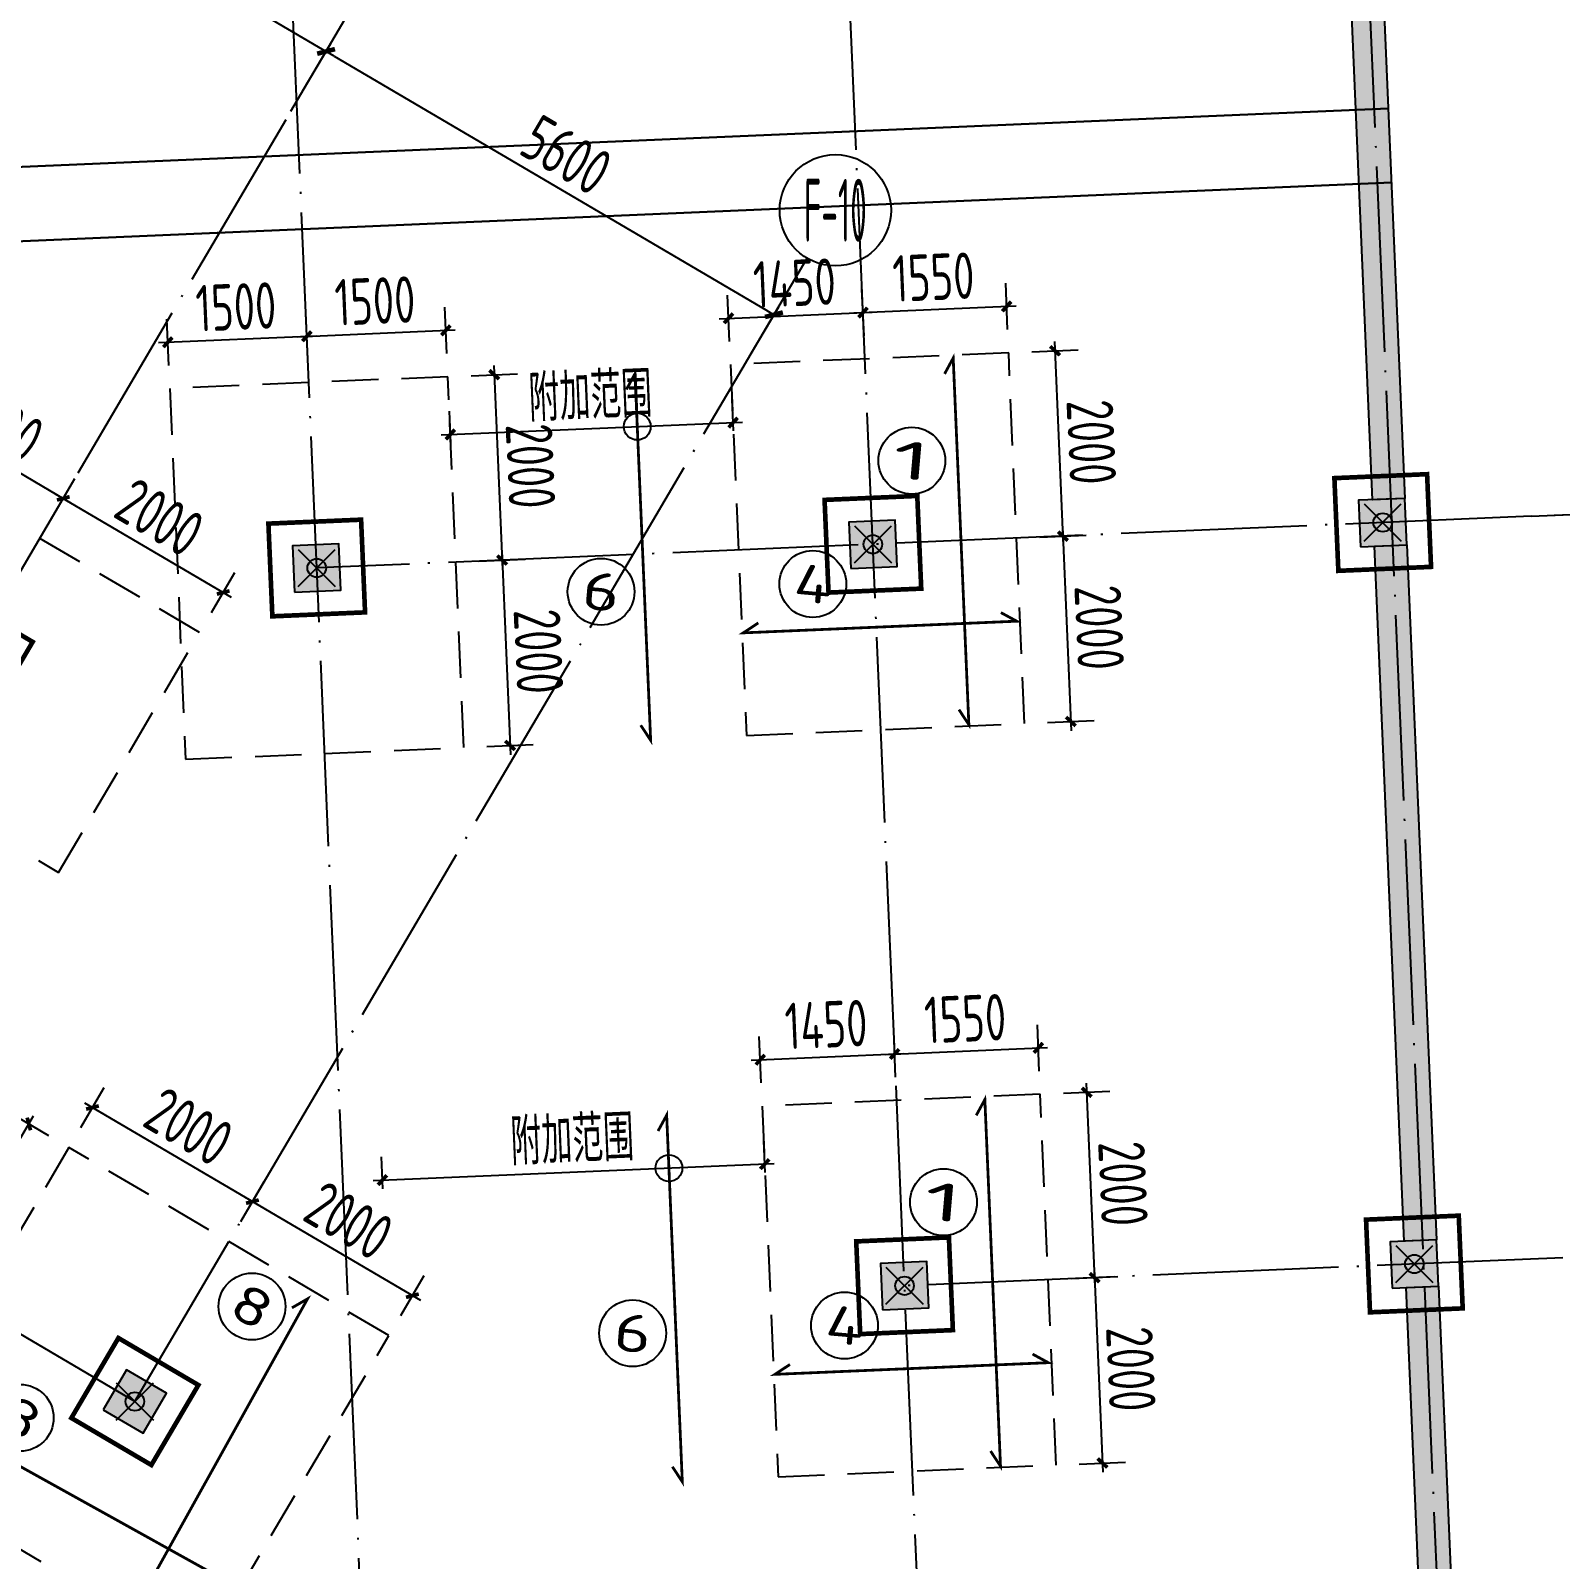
# Model space of a CAD drawing. Extents: x -57409 to 252654, y -8259 to 229119.
# Drawn here: x 202071 to 218560, y 89177 to 105656 of the extents above; entities that cross this region are included whole.
import ezdxf
from ezdxf.enums import TextEntityAlignment as Align

# ---------------------------------------------------------------- set-up
doc = ezdxf.new("R2010")
doc.units = 0
doc.header["$LTSCALE"] = 100
doc.header["$PDMODE"] = 35
doc.header["$PDSIZE"] = 200
doc.linetypes.add('DASHED', pattern=[0.75, 0.5, -0.25])
doc.linetypes.add('DOTE', pattern=[2.42, 2, -0.2, 0.02, -0.2])
doc.layers.get('0').update_dxf_attribs({"linetype": 'CONTINUOUS'})
doc.layers.get('Defpoints').update_dxf_attribs({"linetype": 'CONTINUOUS'})
for name, color, linetype in [('B-TEXT', 3, 'CONTINUOUS'), ('codim', 7, 'CONTINUOUS'), ('COLU', 7, 'CONTINUOUS'), ('CT', 2, 'CONTINUOUS'), ('dote', 253, 'DOTE'), ('h填实-柱墙', 254, 'CONTINUOUS'), ('WALL', 3, 'CONTINUOUS'), ('Z-AXIS', 3, 'CONTINUOUS'), ('Z-TEXT', 2, 'CONTINUOUS'), ('z柱下板带', 140, 'CONTINUOUS'), ('z柱下板带1', 60, 'CONTINUOUS'), ('板底钢筋', 24, 'CONTINUOUS')]:
    doc.layers.add(name, color=color, linetype=linetype)
doc.layers.add('重心计算', color=7, linetype='CONTINUOUS', plot=False)
doc.styles.add('_TCH_AXIS', font='tssdeng.shx', dxfattribs={"width": 0.7, "bigfont": 'tssdchn.shx'})
doc.styles.add('COMPLEX', font='tssdeng.shx', dxfattribs={"width": 0.7, "bigfont": 'tssdchn.shx'})
doc.styles.add('Jgcad-DIM', font='tssdeng.shx', dxfattribs={"width": 0.7, "bigfont": 'tssdchn.shx'})
doc.styles.add('TSSD_Dimension', font='tssdeng.shx', dxfattribs={"width": 0.7})
doc.dimstyles.new('TSSD_100_100$0', dxfattribs={"dimtxt": 300, "dimasz": 100, "dimexe": 100, "dimexo": 250, "dimgap": 100, "dimtad": 1, "dimdec": 0, "dimzin": 0, "dimdsep": 46, "dimtxsty": 'TSSD_Dimension', "dimblk": '_tsdbk', "dimblk1": '_tsdbk', "dimblk2": '_tsdbk', "dimsah": 1, "dimcen": 0, "dimdle": 100, "dimclrt": 7, "dimadec": 0, "dimazin": 0, "dimtfac": 1, "dimtdec": 0, "dimtix": 1, "dimtmove": 2, "dimatfit": 3, "dimldrblk": '_tsdbk', "dimfxl": 1, "dimtolj": 1, "dimtzin": 0, "dimarcsym": 0})

# ---------------------------------------------------------------- blocks, each defined once
blk = doc.blocks.new('_tsdbk')
blk.add_line((-1, 0), (0, 0))
at = {"const_width": 0.5}
blk.add_lwpolyline([(-0.7, -0.7), (0.7, 0.7)], dxfattribs=at)
blk = doc.blocks.new('*D57')
at = {"layer": 'Defpoints', "color": 0}
for p in [(218243, 100422), (219371, 100470), (218584, 92430)]:
    blk.add_point(p, dxfattribs=at)
at = {"layer": 'Z-AXIS', "color": 0, "lineweight": -2}
for p, q in [((218493, 100433), (219471, 100475)), ((219708, 92578), (219375, 100371)), ((218834, 92440), (219812, 92482))]:
    blk.add_line(p, q, dxfattribs=at)
at = {"layer": 'Z-AXIS', "color": 0, "lineweight": -2, "xscale": 100, "yscale": 100, "zscale": 100}
for p, rotation in [((219371, 100470), 92.44398534450973), ((219712, 92478), 272.4439853445098)]:
    blk.add_blockref('_tsdbk', p, dxfattribs=dict(at, rotation=rotation))
at = {"layer": 'Z-AXIS', "color": 7, "insert": (219891, 96489), "char_height": 500, "attachment_point": 5, "rotation": 272.444, "style": 'TSSD_Dimension'}
blk.add_mtext('\\A1;8000', dxfattribs=at)
blk = doc.blocks.new('*D58')
at = {"layer": 'Defpoints', "color": 0}
for p in [(217902, 108415), (219030, 108463), (218243, 100422)]:
    blk.add_point(p, dxfattribs=at)
at = {"layer": 'Z-AXIS', "color": 0, "lineweight": -2}
for p, q in [((218152, 108426), (219130, 108467)), ((219367, 100570), (219034, 108363)), ((218493, 100433), (219471, 100475))]:
    blk.add_line(p, q, dxfattribs=at)
at = {"layer": 'Z-AXIS', "color": 0, "lineweight": -2, "xscale": 100, "yscale": 100, "zscale": 100}
for p, rotation in [((219030, 108463), 92.44398534450973), ((219371, 100470), 272.4439853445098)]:
    blk.add_blockref('_tsdbk', p, dxfattribs=dict(at, rotation=rotation))
at = {"layer": 'Z-AXIS', "color": 7, "insert": (219550, 104482), "char_height": 500, "attachment_point": 5, "rotation": 272.444, "style": 'TSSD_Dimension'}
blk.add_mtext('\\A1;8000', dxfattribs=at)
blk = doc.blocks.new('*D67')
at = {"layer": 'Defpoints', "color": 0}
for p in [(217594, 168757), (215331, 168660), (219766, 64755)]:
    blk.add_point(p, dxfattribs=at)
at = {"layer": 'Z-AXIS', "color": 0, "lineweight": -2}
for p, q in [((215580, 168671), (217694, 168761)), ((222025, 64951), (217598, 168657)), ((220015, 64765), (222129, 64856))]:
    blk.add_line(p, q, dxfattribs=at)
at = {"layer": 'Z-AXIS', "color": 0, "lineweight": -2, "xscale": 100, "yscale": 100, "zscale": 100}
for p, rotation in [((217594, 168757), 92.44398534450973), ((222029, 64851), 272.4439853445098)]:
    blk.add_blockref('_tsdbk', p, dxfattribs=dict(at, rotation=rotation))
at = {"layer": 'Z-AXIS', "color": 7, "insert": (219430, 117545), "char_height": 500, "attachment_point": 5, "rotation": 272.444, "style": 'TSSD_Dimension'}
blk.add_mtext('\\A1;104000', dxfattribs=at)
blk = doc.blocks.new('*D80')
at = {"layer": 'Defpoints', "color": 0}
for p in [(197894, 108893), (205256, 105432), (204877, 104787)]:
    blk.add_point(p, dxfattribs=at)
at = {"layer": 'Z-AXIS', "color": 0, "lineweight": -2}
for p, q in [((198021, 109108), (198324, 109624)), ((198360, 109487), (205170, 105483)), ((205003, 105003), (205307, 105519))]:
    blk.add_line(p, q, dxfattribs=at)
at = {"layer": 'Z-AXIS', "color": 0, "lineweight": -2, "xscale": 100, "yscale": 100, "zscale": 100}
for p, rotation in [((198273, 109538), 149.5453717284223), ((205256, 105432), 329.5453717284223)]:
    blk.add_blockref('_tsdbk', p, dxfattribs=dict(at, rotation=rotation))
at = {"layer": 'Z-AXIS', "color": 7, "insert": (201942, 107787), "char_height": 500, "attachment_point": 5, "rotation": 329.5454, "style": 'TSSD_Dimension'}
blk.add_mtext('\\A1;8100', dxfattribs=at)
blk = doc.blocks.new('*D81')
at = {"layer": 'Defpoints', "color": 0}
for p in [(204877, 104787), (210083, 102594), (209704, 101949)]:
    blk.add_point(p, dxfattribs=at)
at = {"layer": 'Z-AXIS', "color": 0, "lineweight": -2}
for p, q in [((205003, 105003), (205307, 105519)), ((205342, 105382), (209997, 102645)), ((209831, 102164), (210134, 102680))]:
    blk.add_line(p, q, dxfattribs=at)
at = {"layer": 'Z-AXIS', "color": 0, "lineweight": -2, "xscale": 100, "yscale": 100, "zscale": 100}
for p, rotation in [((205256, 105432), 149.5453717284223), ((210083, 102594), 329.5453717284223)]:
    blk.add_blockref('_tsdbk', p, dxfattribs=dict(at, rotation=rotation))
at = {"layer": 'Z-AXIS', "color": 7, "insert": (207847, 104315), "char_height": 500, "attachment_point": 5, "rotation": 329.5454, "style": 'TSSD_Dimension'}
blk.add_mtext('\\A1;5600', dxfattribs=at)
blk = doc.blocks.new('_AXISO')
blk.add_circle((0, 0), 0.5)
at = {"layer": 'B-TEXT', "style": 'COMPLEX', "width": 1.450893}
blk.add_attdef('A', text='', height=0.56, dxfattribs=at).set_placement((0.249375, -0.28), (0.749375, -0.28), align=Align.FIT)
blk = doc.blocks.new('_ArchTick')
at = {"color": 0, "linetype": 'ByBlock', "const_width": 0.4}
blk.add_lwpolyline([(-0.5, -0.5), (0.5, 0.5)], dxfattribs=at)
blk = doc.blocks.new('*D2480')
at = {"layer": 'codim', "color": 7, "lineweight": -2}
for p, q in [((205059, 102112), (205038, 102611)), ((203561, 102048), (203539, 102547))]:
    blk.add_line(p, q, dxfattribs=at)
at = {"layer": 'codim', "color": 0, "lineweight": -2}
blk.add_line((203450, 102293), (205148, 102366), dxfattribs=at)
at = {"layer": 'Defpoints', "color": 0}
for p in [(205049, 102361), (203571, 101798), (205070, 101862)]:
    blk.add_point(p, dxfattribs=at)
at = {"layer": 'codim', "color": 0, "lineweight": -2, "xscale": 100, "yscale": 100, "zscale": 100}
for p, rotation in [((205049, 102361), 2.443985343854163), ((203550, 102297), 182.4439853438542)]:
    blk.add_blockref('_ArchTick', p, dxfattribs=dict(at, rotation=rotation))
at = {"layer": 'codim', "color": 1, "insert": (204284, 102679), "char_height": 500, "attachment_point": 5, "rotation": 2.444, "style": 'Jgcad-DIM'}
blk.add_mtext('\\A1;1500', dxfattribs=at)
blk = doc.blocks.new('*D2481')
at = {"layer": 'codim', "color": 7, "lineweight": -2}
for p, q in [((205059, 102112), (205038, 102611)), ((206558, 102176), (206536, 102675))]:
    blk.add_line(p, q, dxfattribs=at)
at = {"layer": 'codim', "color": 0, "lineweight": -2}
blk.add_line((204949, 102357), (206647, 102430), dxfattribs=at)
at = {"layer": 'Defpoints', "color": 0}
for p in [(206547, 102425), (206568, 101926), (205070, 101862)]:
    blk.add_point(p, dxfattribs=at)
at = {"layer": 'codim', "color": 0, "lineweight": -2, "xscale": 100, "yscale": 100, "zscale": 100}
for p, rotation in [((205049, 102361), 182.4439853438542), ((206547, 102425), 2.443985343854163)]:
    blk.add_blockref('_ArchTick', p, dxfattribs=dict(at, rotation=rotation))
at = {"layer": 'codim', "color": 1, "insert": (205783, 102743), "char_height": 500, "attachment_point": 5, "rotation": 2.444, "style": 'Jgcad-DIM'}
blk.add_mtext('\\A1;1500', dxfattribs=at)
blk = doc.blocks.new('*D2482')
at = {"layer": 'codim', "color": 7, "lineweight": -2}
for p, q in [((206818, 101936), (207318, 101958)), ((206904, 99938), (207403, 99960))]:
    blk.add_line(p, q, dxfattribs=at)
at = {"layer": 'codim', "color": 0, "lineweight": -2}
blk.add_line((207064, 102047), (207158, 99849), dxfattribs=at)
at = {"layer": 'Defpoints', "color": 0}
for p in [(206568, 101926), (206654, 99928), (207153, 99949)]:
    blk.add_point(p, dxfattribs=at)
at = {"layer": 'codim', "color": 0, "lineweight": -2, "xscale": 100, "yscale": 100, "zscale": 100}
for p, rotation in [((207068, 101947), 92.4439853411751), ((207153, 99949), 272.4439853411751)]:
    blk.add_blockref('_ArchTick', p, dxfattribs=dict(at, rotation=rotation))
at = {"layer": 'codim', "color": 1, "insert": (207460, 100963), "char_height": 500, "attachment_point": 5, "rotation": 272.444, "style": 'Jgcad-DIM'}
blk.add_mtext('\\A1;2000', dxfattribs=at)
blk = doc.blocks.new('*D2483')
at = {"layer": 'codim', "color": 7, "lineweight": -2}
for p, q in [((206904, 99938), (207403, 99960)), ((206989, 97940), (207488, 97961))]:
    blk.add_line(p, q, dxfattribs=at)
at = {"layer": 'codim', "color": 0, "lineweight": -2}
blk.add_line((207149, 100049), (207243, 97851), dxfattribs=at)
at = {"layer": 'Defpoints', "color": 0}
for p in [(206654, 99928), (207239, 97951), (206739, 97929)]:
    blk.add_point(p, dxfattribs=at)
at = {"layer": 'codim', "color": 0, "lineweight": -2, "xscale": 100, "yscale": 100, "zscale": 100}
for p, rotation in [((207153, 99949), 92.4439853411751), ((207239, 97951), 272.4439853411751)]:
    blk.add_blockref('_ArchTick', p, dxfattribs=dict(at, rotation=rotation))
at = {"layer": 'codim', "color": 1, "insert": (207546, 98965), "char_height": 500, "attachment_point": 5, "rotation": 272.444, "style": 'Jgcad-DIM'}
blk.add_mtext('\\A1;2000', dxfattribs=at)
blk = doc.blocks.new('*D2401')
at = {"layer": 'codim', "color": 7, "lineweight": -2}
for p, q in [((209946, 94313), (209925, 94812)), ((211395, 94375), (211374, 94874))]:
    blk.add_line(p, q, dxfattribs=at)
at = {"layer": 'codim', "color": 0, "lineweight": -2}
blk.add_line((209836, 94558), (211484, 94629), dxfattribs=at)
at = {"layer": 'Defpoints', "color": 0}
for p in [(211384, 94625), (209957, 94063), (211406, 94125)]:
    blk.add_point(p, dxfattribs=at)
at = {"layer": 'codim', "color": 0, "lineweight": -2, "xscale": 100, "yscale": 100, "zscale": 100}
for p, rotation in [((211384, 94625), 2.443985343870562), ((209936, 94563), 182.4439853438706)]:
    blk.add_blockref('_ArchTick', p, dxfattribs=dict(at, rotation=rotation))
at = {"layer": 'codim', "color": 1, "insert": (210645, 94943), "char_height": 500, "attachment_point": 5, "rotation": 2.444, "style": 'Jgcad-DIM'}
blk.add_mtext('\\A1;1450', dxfattribs=at)
blk = doc.blocks.new('*D2402')
at = {"layer": 'codim', "color": 7, "lineweight": -2}
for p, q in [((211395, 94375), (211374, 94874)), ((212943, 94441), (212922, 94940))]:
    blk.add_line(p, q, dxfattribs=at)
at = {"layer": 'codim', "color": 0, "lineweight": -2}
blk.add_line((211284, 94620), (213033, 94695), dxfattribs=at)
at = {"layer": 'Defpoints', "color": 0}
for p in [(212933, 94691), (212954, 94191), (211406, 94125)]:
    blk.add_point(p, dxfattribs=at)
at = {"layer": 'codim', "color": 0, "lineweight": -2, "xscale": 100, "yscale": 100, "zscale": 100}
for p, rotation in [((211384, 94625), 182.4439853438706), ((212933, 94691), 2.443985343870562)]:
    blk.add_blockref('_ArchTick', p, dxfattribs=dict(at, rotation=rotation))
at = {"layer": 'codim', "color": 1, "insert": (212144, 95007), "char_height": 500, "attachment_point": 5, "rotation": 2.444, "style": 'Jgcad-DIM'}
blk.add_mtext('\\A1;1550', dxfattribs=at)
blk = doc.blocks.new('*D2403')
at = {"layer": 'codim', "color": 7, "lineweight": -2}
for p, q in [((213204, 94202), (213703, 94223)), ((213289, 92204), (213789, 92225))]:
    blk.add_line(p, q, dxfattribs=at)
at = {"layer": 'codim', "color": 0, "lineweight": -2}
blk.add_line((213449, 94312), (213543, 92114), dxfattribs=at)
at = {"layer": 'Defpoints', "color": 0}
for p in [(212954, 94191), (213039, 92193), (213539, 92214)]:
    blk.add_point(p, dxfattribs=at)
at = {"layer": 'codim', "color": 0, "lineweight": -2, "xscale": 100, "yscale": 100, "zscale": 100}
for p, rotation in [((213454, 94212), 92.4439853411751), ((213539, 92214), 272.4439853411751)]:
    blk.add_blockref('_ArchTick', p, dxfattribs=dict(at, rotation=rotation))
at = {"layer": 'codim', "color": 1, "insert": (213846, 93228), "char_height": 500, "attachment_point": 5, "rotation": 272.444, "style": 'Jgcad-DIM'}
blk.add_mtext('\\A1;2000', dxfattribs=at)
blk = doc.blocks.new('*D2463')
at = {"layer": 'codim', "color": 7, "lineweight": -2}
for p, q in [((213289, 92204), (213789, 92225)), ((213374, 90205), (213874, 90227))]:
    blk.add_line(p, q, dxfattribs=at)
at = {"layer": 'codim', "color": 0, "lineweight": -2}
blk.add_line((213535, 92314), (213628, 90116), dxfattribs=at)
at = {"layer": 'Defpoints', "color": 0}
for p in [(213039, 92193), (213125, 90195), (213624, 90216)]:
    blk.add_point(p, dxfattribs=at)
at = {"layer": 'codim', "color": 0, "lineweight": -2, "xscale": 100, "yscale": 100, "zscale": 100}
for p, rotation in [((213539, 92214), 92.4439853411751), ((213624, 90216), 272.4439853411751)]:
    blk.add_blockref('_ArchTick', p, dxfattribs=dict(at, rotation=rotation))
at = {"layer": 'codim', "color": 1, "insert": (213931, 91230), "char_height": 500, "attachment_point": 5, "rotation": 272.444, "style": 'Jgcad-DIM'}
blk.add_mtext('\\A1;2000', dxfattribs=at)
blk = doc.blocks.new('*D2464')
at = {"layer": 'codim', "color": 7, "lineweight": -2}
for p, q in [((209605, 102306), (209584, 102805)), ((211054, 102367), (211032, 102867))]:
    blk.add_line(p, q, dxfattribs=at)
at = {"layer": 'codim', "color": 0, "lineweight": -2}
blk.add_line((209494, 102551), (211143, 102621), dxfattribs=at)
at = {"layer": 'Defpoints', "color": 0}
for p in [(211043, 102617), (211064, 102118), (209616, 102056)]:
    blk.add_point(p, dxfattribs=at)
at = {"layer": 'codim', "color": 0, "lineweight": -2, "xscale": 100, "yscale": 100, "zscale": 100}
for p, rotation in [((209594, 102555), 182.4439853438665), ((211043, 102617), 2.443985343866453)]:
    blk.add_blockref('_ArchTick', p, dxfattribs=dict(at, rotation=rotation))
at = {"layer": 'codim', "color": 1, "insert": (210304, 102936), "char_height": 500, "attachment_point": 5, "rotation": 2.444, "style": 'Jgcad-DIM'}
blk.add_mtext('\\A1;1450', dxfattribs=at)
blk = doc.blocks.new('*D2465')
at = {"layer": 'codim', "color": 7, "lineweight": -2}
for p, q in [((212602, 102434), (212581, 102933)), ((211054, 102367), (211032, 102867))]:
    blk.add_line(p, q, dxfattribs=at)
at = {"layer": 'codim', "color": 0, "lineweight": -2}
blk.add_line((210943, 102613), (212692, 102688), dxfattribs=at)
at = {"layer": 'Defpoints', "color": 0}
for p in [(212592, 102683), (211064, 102118), (212613, 102184)]:
    blk.add_point(p, dxfattribs=at)
at = {"layer": 'codim', "color": 0, "lineweight": -2, "xscale": 100, "yscale": 100, "zscale": 100}
for p, rotation in [((212592, 102683), 2.443985343866453), ((211043, 102617), 182.4439853438665)]:
    blk.add_blockref('_ArchTick', p, dxfattribs=dict(at, rotation=rotation))
at = {"layer": 'codim', "color": 1, "insert": (211802, 103000), "char_height": 500, "attachment_point": 5, "rotation": 2.444, "style": 'Jgcad-DIM'}
blk.add_mtext('\\A1;1550', dxfattribs=at)
blk = doc.blocks.new('*D2466')
at = {"layer": 'codim', "color": 0, "lineweight": -2}
blk.add_line((213108, 102305), (213202, 100107), dxfattribs=at)
at = {"layer": 'codim', "color": 7, "lineweight": -2}
for p, q in [((212863, 102194), (213362, 102216)), ((212948, 100196), (213448, 100218))]:
    blk.add_line(p, q, dxfattribs=at)
at = {"layer": 'Defpoints', "color": 0}
for p in [(212613, 102184), (212698, 100186), (213198, 100207)]:
    blk.add_point(p, dxfattribs=at)
at = {"layer": 'codim', "color": 0, "lineweight": -2, "xscale": 100, "yscale": 100, "zscale": 100}
for p, rotation in [((213113, 102205), 92.4439853411751), ((213198, 100207), 272.4439853411751)]:
    blk.add_blockref('_ArchTick', p, dxfattribs=dict(at, rotation=rotation))
at = {"layer": 'codim', "color": 1, "insert": (213505, 101221), "char_height": 500, "attachment_point": 5, "rotation": 272.444, "style": 'Jgcad-DIM'}
blk.add_mtext('\\A1;2000', dxfattribs=at)
blk = doc.blocks.new('*D2467')
at = {"layer": 'codim', "color": 0, "lineweight": -2}
blk.add_line((213194, 100307), (213287, 98109), dxfattribs=at)
at = {"layer": 'codim', "color": 7, "lineweight": -2}
for p, q in [((212948, 100196), (213448, 100218)), ((213033, 98198), (213533, 98219))]:
    blk.add_line(p, q, dxfattribs=at)
at = {"layer": 'Defpoints', "color": 0}
for p in [(212698, 100186), (212784, 98187), (213283, 98209)]:
    blk.add_point(p, dxfattribs=at)
at = {"layer": 'codim', "color": 0, "lineweight": -2, "xscale": 100, "yscale": 100, "zscale": 100}
for p, rotation in [((213198, 100207), 92.4439853411751), ((213283, 98209), 272.4439853411751)]:
    blk.add_blockref('_ArchTick', p, dxfattribs=dict(at, rotation=rotation))
at = {"layer": 'codim', "color": 1, "insert": (213590, 99223), "char_height": 500, "attachment_point": 5, "rotation": 272.444, "style": 'Jgcad-DIM'}
blk.add_mtext('\\A1;2000', dxfattribs=at)
blk = doc.blocks.new('*D2573')
at = {"layer": 'codim', "color": 7, "lineweight": -2}
for p, q in [((202268, 93744), (201837, 93998)), ((201254, 92020), (200823, 92274))]:
    blk.add_line(p, q, dxfattribs=at)
at = {"layer": 'codim', "color": 0, "lineweight": -2}
blk.add_line((200988, 92061), (202103, 93957), dxfattribs=at)
at = {"layer": 'Defpoints', "color": 0}
for p in [(202052, 93871), (202484, 93618), (201470, 91893)]:
    blk.add_point(p, dxfattribs=at)
at = {"layer": 'codim', "color": 0, "lineweight": -2, "xscale": 100, "yscale": 100, "zscale": 100}
for p, rotation in [((202052, 93871), 59.54537173531524), ((201039, 92147), 239.5453717353152)]:
    blk.add_blockref('_ArchTick', p, dxfattribs=dict(at, rotation=rotation))
at = {"layer": 'codim', "color": 1, "insert": (201244, 93186), "char_height": 500, "attachment_point": 5, "rotation": 59.5454, "style": 'Jgcad-DIM'}
blk.add_mtext('\\A1;2000', dxfattribs=at)
blk = doc.blocks.new('*D2574')
at = {"layer": 'codim', "color": 7, "lineweight": -2}
for p, q in [((202611, 93833), (202865, 94264)), ((204336, 92819), (204589, 93250))]:
    blk.add_line(p, q, dxfattribs=at)
at = {"layer": 'codim', "color": 0, "lineweight": -2}
blk.add_line((202652, 94099), (204548, 92983), dxfattribs=at)
at = {"layer": 'Defpoints', "color": 0}
for p in [(202484, 93617), (204462, 93034), (204209, 92603)]:
    blk.add_point(p, dxfattribs=at)
at = {"layer": 'codim', "color": 0, "lineweight": -2, "xscale": 100, "yscale": 100, "zscale": 100}
for p, rotation in [((202738, 94048), 149.5453717339269), ((204462, 93034), 329.5453717339269)]:
    blk.add_blockref('_ArchTick', p, dxfattribs=dict(at, rotation=rotation))
at = {"layer": 'codim', "color": 1, "insert": (203777, 93843), "char_height": 500, "attachment_point": 5, "rotation": 329.5454, "style": 'Jgcad-DIM'}
blk.add_mtext('\\A1;2000', dxfattribs=at)
blk = doc.blocks.new('*D2688')
at = {"layer": 'codim', "color": 7, "lineweight": -2}
for p, q in [((200572, 101412), (200825, 101843)), ((202296, 100398), (202549, 100829))]:
    blk.add_line(p, q, dxfattribs=at)
at = {"layer": 'codim', "color": 0, "lineweight": -2}
blk.add_line((200612, 101678), (202509, 100563), dxfattribs=at)
at = {"layer": 'Defpoints', "color": 0}
for p in [(200445, 101196), (202423, 100614), (202169, 100183)]:
    blk.add_point(p, dxfattribs=at)
at = {"layer": 'codim', "color": 0, "lineweight": -2, "xscale": 100, "yscale": 100, "zscale": 100}
for p, rotation in [((200699, 101627), 149.5453717339252), ((202423, 100614), 329.5453717339252)]:
    blk.add_blockref('_ArchTick', p, dxfattribs=dict(at, rotation=rotation))
at = {"layer": 'codim', "color": 1, "insert": (201738, 101422), "char_height": 500, "attachment_point": 5, "rotation": 329.5454, "style": 'Jgcad-DIM'}
blk.add_mtext('\\A1;2000', dxfattribs=at)
blk = doc.blocks.new('*D2689')
at = {"layer": 'codim', "color": 7, "lineweight": -2}
for p, q in [((202296, 100398), (202549, 100829)), ((204020, 99384), (204273, 99815))]:
    blk.add_line(p, q, dxfattribs=at)
at = {"layer": 'codim', "color": 0, "lineweight": -2}
blk.add_line((202336, 100664), (204233, 99549), dxfattribs=at)
at = {"layer": 'Defpoints', "color": 0}
for p in [(202169, 100183), (204147, 99600), (203893, 99169)]:
    blk.add_point(p, dxfattribs=at)
at = {"layer": 'codim', "color": 0, "lineweight": -2, "xscale": 100, "yscale": 100, "zscale": 100}
for p, rotation in [((202423, 100614), 149.5453717339252), ((204147, 99600), 329.5453717339252)]:
    blk.add_blockref('_ArchTick', p, dxfattribs=dict(at, rotation=rotation))
at = {"layer": 'codim', "color": 1, "insert": (203462, 100409), "char_height": 500, "attachment_point": 5, "rotation": 329.5454, "style": 'Jgcad-DIM'}
blk.add_mtext('\\A1;2000', dxfattribs=at)
blk = doc.blocks.new('*D2904')
at = {"layer": 'codim', "color": 7, "lineweight": -2}
for p, q in [((209988, 93349), (209973, 93688)), ((205866, 93173), (205852, 93515))]:
    blk.add_line(p, q, dxfattribs=at)
at = {"layer": 'codim', "color": 0, "lineweight": -2}
blk.add_line((205763, 93261), (210084, 93443), dxfattribs=at)
at = {"layer": 'Defpoints', "color": 0}
for p in [(209984, 93438), (209998, 93099), (205877, 92924)]:
    blk.add_point(p, dxfattribs=at)
at = {"layer": 'codim', "color": 0, "lineweight": -2, "xscale": 100, "yscale": 100, "zscale": 100}
for p, rotation in [((209984, 93438), 2.400000000001174), ((205863, 93266), 182.4000000000012)]:
    blk.add_blockref('_ArchTick', p, dxfattribs=dict(at, rotation=rotation))
at = {"layer": 'codim', "color": 1, "insert": (207909, 93702), "char_height": 500, "attachment_point": 5, "rotation": 2.4, "style": 'Jgcad-DIM'}
blk.add_mtext('\\A1;\\A1;\\A1;\\A1;\\A1;附加范围', dxfattribs=at)
blk = doc.blocks.new('*D2905')
at = {"layer": 'codim', "color": 7, "lineweight": -2}
for p, q in [((209646, 101341), (209632, 101681)), ((206599, 101211), (206585, 101553))]:
    blk.add_line(p, q, dxfattribs=at)
at = {"layer": 'codim', "color": 0, "lineweight": -2}
blk.add_line((206495, 101299), (209743, 101435), dxfattribs=at)
at = {"layer": 'Defpoints', "color": 0}
for p in [(209643, 101431), (209657, 101091), (206610, 100961)]:
    blk.add_point(p, dxfattribs=at)
at = {"layer": 'codim', "color": 0, "lineweight": -2, "xscale": 100, "yscale": 100, "zscale": 100}
for p, rotation in [((209643, 101431), 2.400000000001276), ((206595, 101303), 182.4000000000013)]:
    blk.add_blockref('_ArchTick', p, dxfattribs=dict(at, rotation=rotation))
at = {"layer": 'codim', "color": 1, "insert": (208104, 101717), "char_height": 500, "attachment_point": 5, "rotation": 2.4, "style": 'Jgcad-DIM'}
blk.add_mtext('\\A1;\\A1;\\A1;\\A1;\\A1;附加范围', dxfattribs=at)
blk = doc.blocks.new('*D2915')
at = {"layer": 'codim', "color": 7, "lineweight": -2}
for p, q in [((204336, 92819), (204589, 93250)), ((206060, 91805), (206313, 92236))]:
    blk.add_line(p, q, dxfattribs=at)
at = {"layer": 'codim', "color": 0, "lineweight": -2}
blk.add_line((204376, 93085), (206272, 91970), dxfattribs=at)
at = {"layer": 'Defpoints', "color": 0}
for p in [(204209, 92603), (206186, 92020), (205933, 91589)]:
    blk.add_point(p, dxfattribs=at)
at = {"layer": 'codim', "color": 0, "lineweight": -2, "xscale": 100, "yscale": 100, "zscale": 100}
for p, rotation in [((204462, 93034), 149.5453717339269), ((206186, 92020), 329.5453717339269)]:
    blk.add_blockref('_ArchTick', p, dxfattribs=dict(at, rotation=rotation))
at = {"layer": 'codim', "color": 1, "insert": (205502, 92829), "char_height": 500, "attachment_point": 5, "rotation": 329.5454, "style": 'Jgcad-DIM'}
blk.add_mtext('\\A1;2000', dxfattribs=at)
blk = doc.blocks.new('后浇带现场')
at = {"color": 6, "lineweight": 30}
for points in [[(844284, 652084), (826695, 651333)], [(844318, 651285), (826212, 650512)]]:
    blk.add_lwpolyline(points, dxfattribs=at)

msp = doc.modelspace()

# ---------------------------------------------------------------- hatches: boundary and pattern name
at = {"layer": 'h填实-柱墙'}
for points in [[(216214.3, 108092.7), (216563.9, 108107.7), (216883.8, 100614.5), (216534.1, 100599.6)], [(216405.5, 100093.6), (216905.1, 100114.9), (216883.8, 100614.5), (216384.2, 100593.2)], [(210910.5, 99859.1), (211410.1, 99880.4), (211388.8, 100379.9), (210889.2, 100358.6)], [(204916, 99603.2), (205415.5, 99624.5), (205394.2, 100124.1), (204894.7, 100102.8)], [(216555.4, 100100), (216905.1, 100114.9), (217224.9, 92621.8), (216875.2, 92606.8)], [(216746.7, 92100.9), (217246.2, 92122.2), (217224.9, 92621.8), (216725.4, 92600.4)], [(211251.7, 91866.4), (211751.2, 91887.7), (211729.9, 92387.2), (211230.4, 92365.9)], [(216896.5, 92107.3), (217246.2, 92122.2), (217566.1, 84629), (217216.4, 84614.1)], [(202852.9, 90790.2), (203283.9, 90536.8), (203537.3, 90967.8), (203106.3, 91221.2)]]:
    msp.add_hatch(color=256, dxfattribs=at).paths.add_polyline_path(points)

# ---------------------------------------------------------------- linework, layer by layer
at = {"layer": 'codim'}
for centre in [(208609.9, 101387.4), (208951.1, 93394.7)]:
    msp.add_circle(centre, 144, dxfattribs=at)
at = {"layer": 'COLU'}
for points in [[(216405.5, 100093.6), (216905.1, 100114.9), (216883.8, 100614.5), (216384.2, 100593.2)], [(210910.5, 99859.1), (211410.1, 99880.4), (211388.8, 100379.9), (210889.2, 100358.6)], [(204916, 99603.2), (205415.5, 99624.5), (205394.2, 100124.1), (204894.7, 100102.8)], [(216746.7, 92100.9), (217246.2, 92122.2), (217224.9, 92621.8), (216725.4, 92600.4)], [(211251.7, 91866.4), (211751.2, 91887.7), (211729.9, 92387.2), (211230.4, 92365.9)], [(202852.9, 90790.2), (203283.9, 90536.8), (203537.3, 90967.8), (203106.3, 91221.2)]]:
    msp.add_lwpolyline(points, close=True, dxfattribs=at)
at = {"layer": 'CT', "const_width": 50}
for points in [[(216166.4, 99833.2), (217165.5, 99875.8), (217122.9, 100874.9), (216123.8, 100832.3)], [(210671.4, 99598.6), (211670.5, 99641.3), (211627.9, 100640.4), (210628.8, 100597.7)], [(204676.9, 99342.8), (205676, 99385.4), (205633.3, 100384.5), (204634.2, 100341.9)], [(200724.4, 98712), (201586.4, 98205.2), (202093.3, 99067.2), (201231.3, 99574)], [(216507.6, 91840.5), (217506.7, 91883.1), (217464, 92882.2), (216464.9, 92839.5)], [(211012.6, 91605.9), (212011.7, 91648.6), (211969, 92647.7), (210969.9, 92605)], [(202510.6, 90701.4), (203372.7, 90194.6), (203879.5, 91056.6), (203017.5, 91563.5)]]:
    msp.add_lwpolyline(points, close=True, dxfattribs=at)
at = {"layer": 'dote', "ltscale": 10}
for p, q in [((218317.3, 63509), (213521.9, 175862.7)), ((212722.4, 63270.2), (208116.8, 171178.2)), ((206727.9, 63014.3), (202122.2, 170922.3)), ((203195.1, 90879), (156473, 118350.6)), ((195225.2, 88372.8), (204876.6, 104787.4)), ((203195.1, 90879), (209704, 101949)), ((218243.2, 100422.3), (205155.1, 99863.7)), ((218584.3, 92429.5), (211490.8, 92126.8))]:
    msp.add_line(p, q, dxfattribs=at)
at = {"layer": 'WALL'}
for points in [[(216214.3, 108092.7), (216563.9, 108107.7), (216883.8, 100614.5), (216534.1, 100599.6)], [(216555.4, 100100), (216905.1, 100114.9), (217224.9, 92621.8), (216875.2, 92606.8)], [(216896.5, 92107.3), (217246.2, 92122.2), (217566.1, 84629), (217216.4, 84614.1)]]:
    msp.add_lwpolyline(points, close=True, dxfattribs=at)
at = {"layer": 'Z-AXIS'}
for p, q in [((204876.6, 104787.4), (205613.5, 106040.7)), ((209704, 101949), (210440.9, 103202.3)), ((218243.2, 100422.3), (221215.9, 100549.2))]:
    msp.add_line(p, q, dxfattribs=at)
at = {"layer": 'z柱下板带', "linetype": 'DASHED', "ltscale": 10}
for points in [[(206739, 97929.4), (206568.5, 101925.8), (203571.2, 101797.9), (203741.8, 97801.5)], [(198924.5, 98610.3), (202372.6, 96582.8), (203893.2, 99168.9), (200445.1, 101196.4)]]:
    msp.add_lwpolyline(points, close=True, dxfattribs=at)
at = {"layer": 'z柱下板带', "color": 6, "linetype": 'DASHED', "ltscale": 10}
msp.add_lwpolyline([(203905.4, 88141.3), (205932.9, 91589.4), (202484.7, 93616.8), (200457.3, 90168.7)], close=True, dxfattribs=at)
at = {"layer": 'z柱下板带1', "linetype": 'DASHED', "ltscale": 10}
for points in [[(212783.5, 98187.4), (212613, 102183.8), (209615.7, 102055.9), (209786.3, 98059.5)], [(213124.7, 90194.7), (212954.1, 94191.1), (209956.8, 94063.1), (210127.4, 90066.8)]]:
    msp.add_lwpolyline(points, close=True, dxfattribs=at)
at = {"layer": '板底钢筋', "const_width": 30}
for points in [[(212076.8, 98337.4), (212183.9, 98175.2), (212015.2, 102127), (211922.4, 101956.2)], [(208647.2, 98168.8), (208754.2, 98006.5), (208585.6, 101958.4), (208492.8, 101787.6)], [(212529, 99383.1), (212699.8, 99290.3), (209752.6, 99164.5), (209914.8, 99271.6)], [(212418, 90344.7), (212525, 90182.4), (212356.3, 94134.3), (212263.5, 93963.5)], [(208988.4, 90176), (209095.4, 90013.8), (208926.7, 93965.6), (208833.9, 93794.8)], [(204887.8, 91888.7), (205056.1, 91985.8), (203157.9, 88570.5), (203151.4, 88764.7)], [(212870.2, 91390.4), (213040.9, 91297.6), (210093.7, 91171.8), (210256, 91278.8)], [(204188.5, 89054.7), (204285.6, 88886.3), (200870.3, 90784.6), (201064.5, 90791)]]:
    msp.add_lwpolyline(points, dxfattribs=at)
at = {"layer": '重心计算', "color": 5}
for p in [(216644.7, 100354), (216644.7, 100354), (211149.7, 100119.5), (211149.7, 100119.5), (205155.1, 99863.7), (205155.1, 99863.7), (216985.8, 92361.3), (216985.8, 92361.3), (211490.8, 92126.8), (211490.8, 92126.8), (203195.1, 90879), (203195.1, 90879)]:
    msp.add_point(p, dxfattribs=at)

# ---------------------------------------------------------------- block references
at = {"color": 3, "lineweight": 30}
msp.add_blockref('后浇带现场', (-627579.1, -547267.4), dxfattribs=at)
at = {"layer": 'Z-AXIS'}
ref = msp.add_blockref('_AXISO', (210745, 103719.5), dxfattribs=dict(at, xscale=1199.999999999998, yscale=1200, zscale=1200, rotation=359.9996457873818))
ref.add_attrib('A', 'F-10', dxfattribs={"color": 7, "height": 678.82, "rotation": 359.99965, "style": '_TCH_AXIS', "width": 0.333333}).set_placement((210405.6, 103380.1), (211084.4, 103380.1), align=Align.FIT)
at = {"layer": 'Z-TEXT'}
ref = msp.add_blockref('_AXISO', (211569.6, 101020.2), dxfattribs=dict(at, xscale=720.0000000000094, yscale=720, zscale=720, rotation=355.0765039212649))
ref.add_attrib('A', '1', dxfattribs={"layer": 'Z-AXIS', "color": 7, "height": 407.3, "rotation": 355.0765, "style": '_TCH_AXIS', "width": 2.888889}).set_placement((211349.2, 100834.8), (211755, 100799.9), align=Align.FIT)
ref = msp.add_blockref('_AXISO', (208219.7, 99607.7), dxfattribs=dict(at, xscale=720.0000000000094, yscale=720, zscale=720, rotation=355.0765039212649))
ref.add_attrib('A', '6', dxfattribs={"layer": 'Z-AXIS', "color": 7, "height": 407.3, "rotation": 355.0765, "style": '_TCH_AXIS', "width": 2}).set_placement((207999.3, 99422.3), (208405.1, 99387.4), align=Align.FIT)
ref = msp.add_blockref('_AXISO', (210502.3, 99691.4), dxfattribs=dict(at, xscale=720.0000000000094, yscale=720, zscale=720, rotation=355.0765039212649))
ref.add_attrib('A', '4', dxfattribs={"layer": 'Z-AXIS', "color": 7, "height": 407.3, "rotation": 355.0765, "style": '_TCH_AXIS', "width": 1.733333}).set_placement((210281.9, 99506), (210687.7, 99471.1), align=Align.FIT)
ref = msp.add_blockref('_AXISO', (211910.8, 93027.5), dxfattribs=dict(at, xscale=720.0000000000094, yscale=720, zscale=720, rotation=355.0765039212649))
ref.add_attrib('A', '1', dxfattribs={"layer": 'Z-AXIS', "color": 7, "height": 407.3, "rotation": 355.0765, "style": '_TCH_AXIS', "width": 2.888889}).set_placement((211690.4, 92842.1), (212096.2, 92807.2), align=Align.FIT)
ref = msp.add_blockref('_AXISO', (204457.5, 91903), dxfattribs=dict(at, xscale=720.0000000000098, yscale=719.999999999995, zscale=720, rotation=330.9336908351053))
ref.add_attrib('A', '8', dxfattribs={"layer": 'Z-AXIS', "color": 7, "height": 407.3, "rotation": 330.93369, "style": '_TCH_AXIS', "width": 1.857143}).set_placement((204180.5, 91824), (204536.5, 91626.1), align=Align.FIT)
ref = msp.add_blockref('_AXISO', (210843.4, 91698.7), dxfattribs=dict(at, xscale=720.0000000000094, yscale=720, zscale=720, rotation=355.0765039212649))
ref.add_attrib('A', '4', dxfattribs={"layer": 'Z-AXIS', "color": 7, "height": 407.3, "rotation": 355.0765, "style": '_TCH_AXIS', "width": 1.733333}).set_placement((210623, 91513.3), (211028.8, 91478.3), align=Align.FIT)
ref = msp.add_blockref('_AXISO', (208560.8, 91615), dxfattribs=dict(at, xscale=720.0000000000094, yscale=720, zscale=720, rotation=355.0765039212649))
ref.add_attrib('A', '6', dxfattribs={"layer": 'Z-AXIS', "color": 7, "height": 407.3, "rotation": 355.0765, "style": '_TCH_AXIS', "width": 2}).set_placement((208340.5, 91429.6), (208746.3, 91394.6), align=Align.FIT)
ref = msp.add_blockref('_AXISO', (201959.4, 90702.6), dxfattribs=dict(at, xscale=720.0000000000098, yscale=719.999999999995, zscale=720, rotation=330.9336908351053))
ref.add_attrib('A', '8', dxfattribs={"layer": 'Z-AXIS', "color": 7, "height": 407.3, "rotation": 330.93369, "style": '_TCH_AXIS', "width": 1.857143}).set_placement((201682.5, 90623.5), (202038.5, 90425.7), align=Align.FIT)

# ---------------------------------------------------------------- dimensions: what is measured, and where the dimension line sits
at = {"layer": 'codim'}
for base, p1, p2, angle, picture, middle in [((211043.1, 102617.2), (209615.7, 102055.9), (211064.4, 102117.7), 2.44399, '*D2464', (210303.8, 102936)), ((212591.6, 102683.3), (211064.4, 102117.7), (212613, 102183.8), 2.44399, '*D2465', (211802.4, 103000)), ((206547.1, 102425.3), (205069.8, 101861.8), (206568.5, 101925.8), 2.44399, '*D2481', (205782.9, 102743)), ((205048.5, 102361.4), (203571.2, 101797.9), (205069.8, 101861.8), 2.44399, '*D2480', (204284.3, 102679.1)), ((213197.8, 100206.9), (212613, 102183.8), (212698.2, 100185.6), 272.44399, '*D2466', (213504.8, 101220.9)), ((202422.6, 100613.7), (200445.1, 101196.4), (202169.1, 100182.7), 329.54537, '*D2688', (201737.9, 101422.2)), ((207153.3, 99948.9), (206568.5, 101925.8), (206653.8, 99927.6), 272.44399, '*D2482', (207460.3, 100963)), ((204146.6, 99600), (202169.1, 100182.7), (203893.2, 99168.9), 329.54537, '*D2689', (203462, 100408.5)), ((213283.1, 98208.7), (212698.2, 100185.6), (212783.5, 98187.4), 272.44399, '*D2467', (213590.1, 99222.8)), ((207238.6, 97950.8), (206653.8, 99927.6), (206739, 97929.4), 272.44399, '*D2483', (207545.6, 98964.8)), ((212932.8, 94690.6), (211405.5, 94125), (212954.1, 94191.1), 2.44399, '*D2402', (212143.6, 95007.2)), ((211384.2, 94624.5), (209956.8, 94063.1), (211405.5, 94125), 2.44399, '*D2401', (210644.9, 94943.3)), ((204462.2, 93034.1), (202484.4, 93617), (204208.8, 92603.1), 329.54537, '*D2574', (203777.4, 93842.8)), ((213538.9, 92214.2), (212954.1, 94191.1), (213039.4, 92192.9), 272.44399, '*D2403', (213846, 93228.2)), ((202052.5, 93871), (201469.8, 91893.5), (202483.5, 93617.5), 59.54537, '*D2573', (201243.9, 93186.3)), ((206186.3, 92020.4), (204208.8, 92603.1), (205932.9, 91589.4), 329.54537, '*D2915', (205501.7, 92829)), ((213624.2, 90216), (213039.4, 92192.9), (213124.7, 90194.7), 272.44399, '*D2463', (213931.3, 91230))]:
    dim = msp.add_linear_dim(base=base, p1=p1, p2=p2, angle=angle, dimstyle='TSSD_100_100$0', override={"dimtxt": 500, "dimexe": 250, "dimtxsty": 'Jgcad-DIM', "dimblk": 'ArchTick', "dimblk1": 'ArchTick', "dimblk2": 'ArchTick', "dimclre": 7, "dimclrt": 1, "dimadec": 3}, dxfattribs=at)
    dim.commit()
    dim.dimension.update_dxf_attribs({"geometry": picture, "text_midpoint": middle})
for base, p1, p2, picture, middle in [((209642.6, 101431), (206609.6, 100961.4), (209656.9, 101091.4), '*D2905', (208104.3, 101716.9)), ((209983.8, 93438.3), (205876.9, 92923.7), (209998, 93098.7), '*D2904', (207908.5, 93701.6))]:
    dim = msp.add_linear_dim(base=base, p1=p1, p2=p2, angle=182.4, text='\\A1;\\A1;\\A1;\\A1;附加范围', dimstyle='TSSD_100_100$0', override={"dimtxt": 500, "dimexe": 250, "dimtxsty": 'Jgcad-DIM', "dimblk": 'ArchTick', "dimblk1": 'ArchTick', "dimblk2": 'ArchTick', "dimclre": 7, "dimclrt": 1, "dimadec": 3}, dxfattribs=at)
    dim.commit()
    dim.dimension.update_dxf_attribs({"geometry": picture, "text_midpoint": middle})
at = {"layer": 'Z-AXIS'}
dim = msp.add_linear_dim(base=(217594.2, 168756.8), p1=(219765.5, 64754.7), p2=(215330.7, 168660.1), angle=92.44399, dimstyle='TSSD_100_100$0', override={"dimtxt": 500}, dxfattribs=at)
dim.commit()
dim.dimension.update_dxf_attribs({"geometry": '*D67', "text_midpoint": (219429.7, 117544.7), "dimtype": 160})
for base, p1, p2, angle, picture, middle in [((205255.9, 105432.5), (197894.2, 108892.9), (204876.6, 104787.4), 329.54537, '*D80', (201942.1, 107786.9)), ((219030, 108463.1), (218243.2, 100422.3), (217902.1, 108415), 92.44399, '*D58', (219550.2, 104481.7)), ((210083.3, 102594.1), (204876.6, 104787.4), (209704, 101949), 329.54537, '*D81', (207847, 104315)), ((219371.1, 100470.4), (218584.3, 92429.5), (218243.2, 100422.3), 92.44399, '*D57', (219891.4, 96489))]:
    dim = msp.add_linear_dim(base=base, p1=p1, p2=p2, angle=angle, dimstyle='TSSD_100_100$0', override={"dimtxt": 500}, dxfattribs=at)
    dim.commit()
    dim.dimension.update_dxf_attribs({"geometry": picture, "text_midpoint": middle})

doc.saveas('drawing.dxf')
